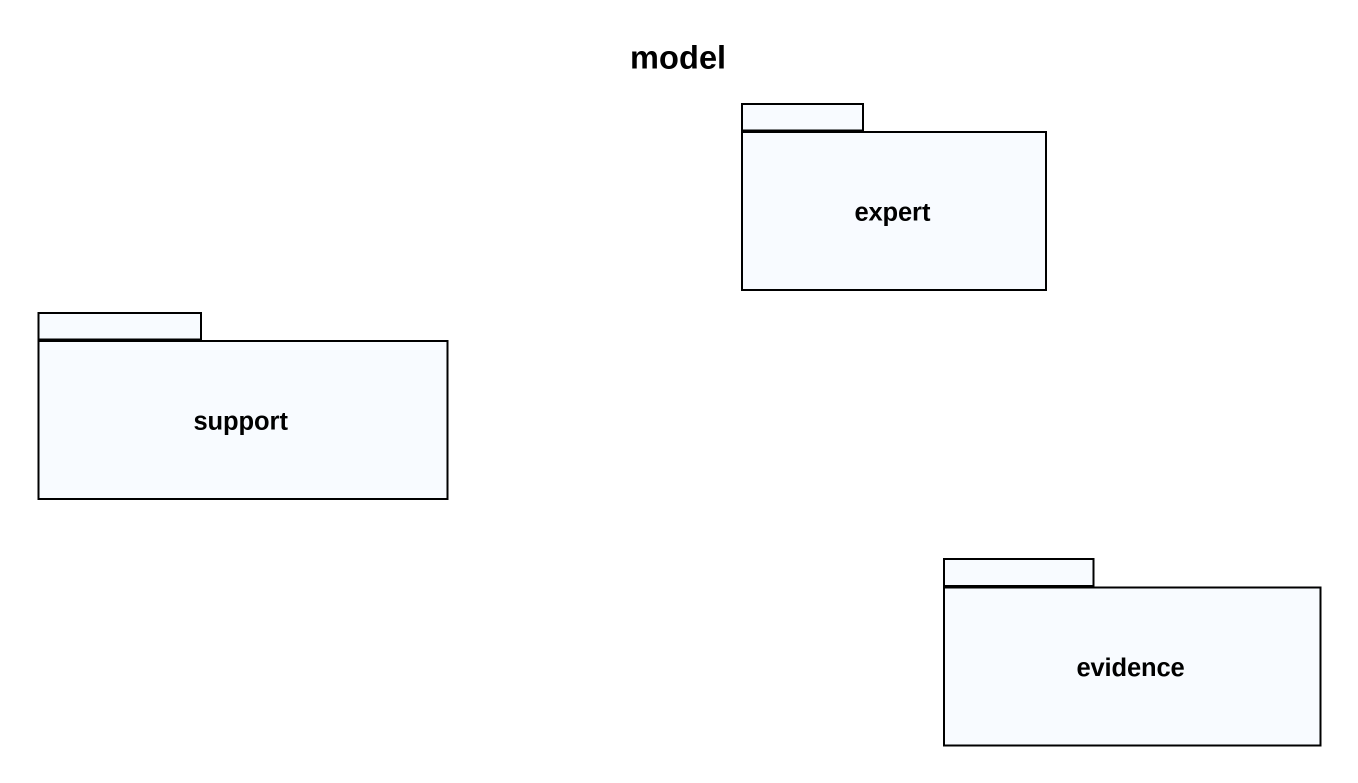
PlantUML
@startuml
title model
package expert {
}
package support {
}
package evidence {
}
@enduml
